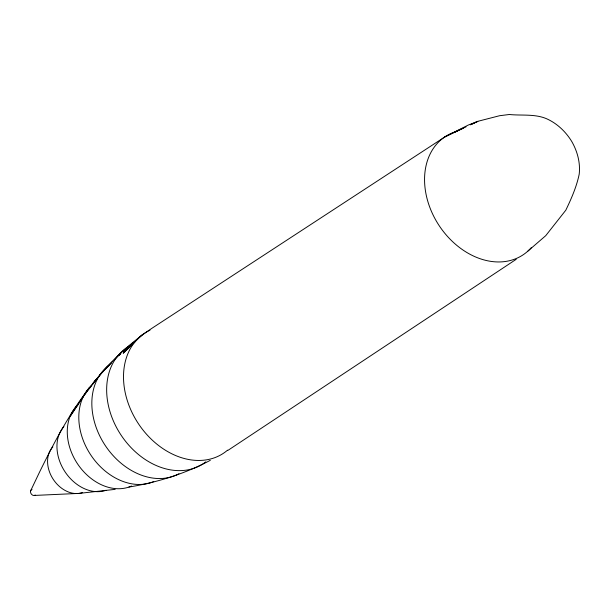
<?xml version="1.0" encoding="UTF-8"?>
<svg xmlns="http://www.w3.org/2000/svg" width="610" height="610" viewBox="0 0 610 610"><rect width="100%" height="100%" fill="white"/><g stroke="black" fill="none" stroke-linecap="round" stroke-linejoin="round"><path stroke-width="0.91" d="M30.652 490.783L39.566 472.064C55.853 438.925 73.299 405.879 97.638 377.834L92.323 384.3C109.861 361.837 130.83 341.836 154.833 326.388L444.187 137.364M89.243 387.777L69.99 416.554L83.501 396.134L97.669 377.857M92.323 384.3L100.818 374.204M102.03 372.763L106.887 366.991L112.842 361.173M100.131 374.487L111.439 363.049M118.759 355.645L120.757 353.632M122.747 351.612L126.079 348.249L135.611 341.005M114.161 359.885L120.78 353.419M122.77 351.482L126.079 348.249M141.97 335.042L123.174 353.251L134.879 341.92M528.001 251L545.729 235.681L565.813 210.191C571.364 198.639 576.633 186.698 579.218 174.102C580.484 162.756 577.395 151.364 571.784 141.535C565.767 131.684 557.105 123.395 546.484 118.691C534.741 113.727 521.657 115.755 509.297 114.505L499.605 115.717L478.133 121.237L468.335 125.035L444.637 137.021L463.379 128.169M228.033 450.317L516.212 259.303M210.328 460.306C184.96 473.741 157.22 482.434 128.931 487.054M471.904 124.15L477.866 121.337L470.295 124.852M455.136 131.89L466.078 126.811M115.176 489.357L79.003 493.406L34.434 495.434M35.22 495.03A3.256 2.478 56.7 0 1 31.026 493.589A3.256 2.478 56.7 0 1 32.04 489.472M82.434 492.59A27.648 21.045 56.7 0 1 53.07 479.071A27.648 21.045 56.7 0 1 52.872 446.901M105.965 490.303A38.872 29.585 56.7 0 1 64.934 471.675A38.872 29.585 56.7 0 1 63.913 426.596M131.531 486.01A48.991 37.286 56.7 0 1 77.333 463.539A48.991 37.286 56.7 0 1 77.943 404.819M153.75 481.572A57.683 43.905 56.7 0 1 90.28 454.221A57.683 43.905 56.7 0 1 91.569 385.474M178.959 473.749A64.607 49.174 56.7 0 1 104.379 444.164A64.607 49.174 56.7 0 1 109.571 364.902M205.799 461.869A69.441 52.849 56.7 0 1 121.146 435.243A69.441 52.849 56.7 0 1 128.893 346.472M227.591 450.142A71.828 54.671 56.7 0 1 137.799 422.776A71.828 54.671 56.7 0 1 149.991 330.223M531.493 247.416A70.775 53.863 56.7 0 1 438.361 224.404A70.775 53.863 56.7 0 1 457.233 131.272"/></g></svg>
